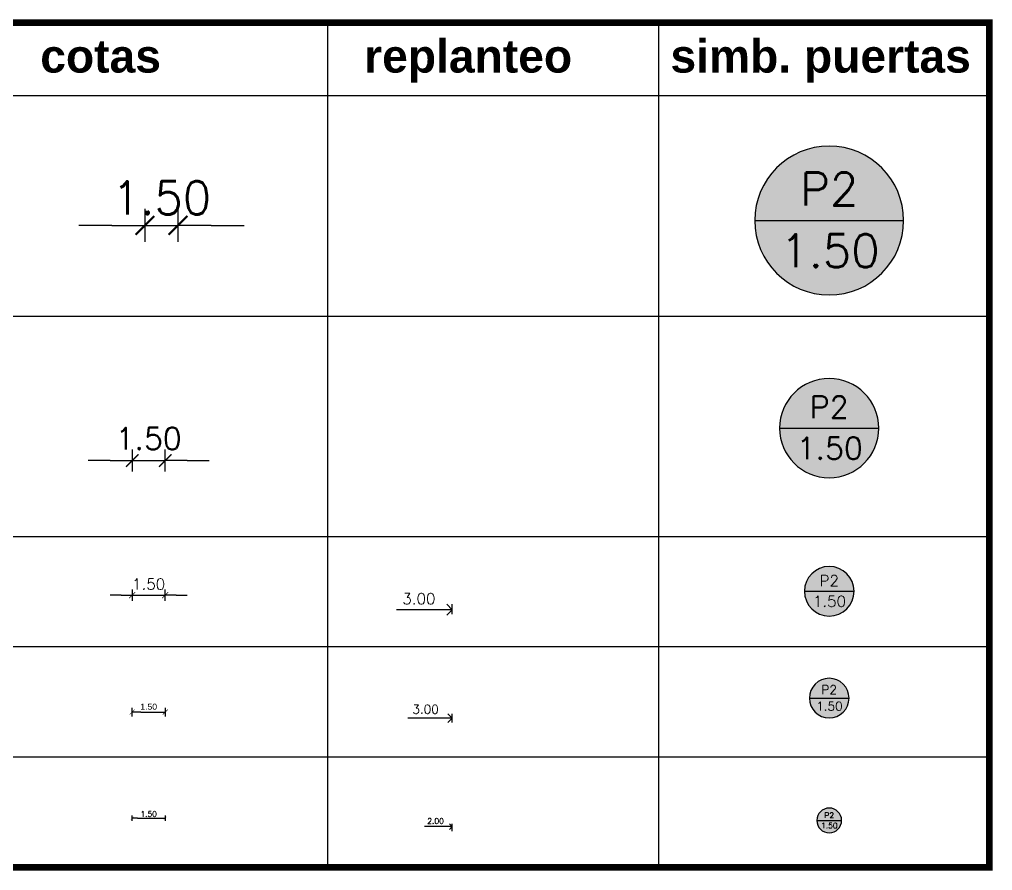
# Model space of a CAD drawing. Header units: metres. Extents: x 177 to 477, y -228 to -48.
# Drawn here: x 403.61 to 447.74, y -87.01 to -48.41 of the extents above; entities that cross this region are included whole.
import ezdxf
from ezdxf.enums import TextEntityAlignment as Align

# ---------------------------------------------------------------- set-up
doc = ezdxf.new("R2010")
doc.units = ezdxf.units.M
doc.linetypes.add('DASHED2', pattern=[0.375, 0.25, -0.125])
doc.layers.add('AUX', color=11, linetype='DASHED2', lineweight=0, plot=False)
doc.layers.add('COTAS-ACUMULADAS', color=1, linetype='Continuous')
doc.layers.add('LEYENDAS', color=160, linetype='Continuous')
doc.layers.add('H-BLANCO', color=7, linetype='Continuous', lineweight=0, true_color=0xffffff)
doc.styles.add('HELVETICA', font='')
doc.styles.get("Standard").update_dxf_attribs({"font": 'romans.shx'})
doc.styles.get('HELVETICA').set_extended_font_data('Helvetica')
doc.dimstyles.new('COTA_1-125', dxfattribs={"dimscale": 1.25, "dimtxt": 0.2, "dimasz": 0.2, "dimexe": 0, "dimexo": 0.7, "dimgap": 0.05, "dimtad": 1, "dimzin": 4, "dimdsep": 46, "dimtxsty": 'Standard', "dimblk": 'COTA_N', "dimcen": 2, "dimse1": 1, "dimse2": 1, "dimclrd": 256, "dimclre": 256, "dimclrt": 256, "dimadec": 0, "dimazin": 0, "dimtfac": 1, "dimtix": 1, "dimtmove": 2, "dimatfit": 3, "dimldrblk": 'COTA_N', "dimfxl": 0, "dimtolj": 1, "dimtzin": 0, "dimlwe": -1, "dimarcsym": 0})
doc.dimstyles.new('COTA_1-200', dxfattribs={"dimscale": 2, "dimtxt": 0.14, "dimasz": 0.2, "dimexe": 0, "dimexo": 0.7, "dimgap": 0.05, "dimtad": 1, "dimzin": 4, "dimdsep": 46, "dimtxsty": 'HELVETICA', "dimblk1": 'COTA_N', "dimblk2": 'COTA_N', "dimsah": 1, "dimcen": 2, "dimse1": 1, "dimse2": 1, "dimclrd": 256, "dimclre": 256, "dimclrt": 256, "dimadec": 0, "dimazin": 0, "dimtfac": 1, "dimtix": 1, "dimtmove": 2, "dimatfit": 3, "dimldrblk": 'COTA_N', "dimfxl": 0, "dimtolj": 1, "dimtzin": 0, "dimarcsym": 0})
doc.dimstyles.new('COTA_1-250', dxfattribs={"dimscale": 2.5, "dimtxt": 0.2, "dimasz": 0.2, "dimexe": 0, "dimexo": 0.7, "dimgap": 0.1, "dimtad": 1, "dimzin": 4, "dimdsep": 46, "dimtxsty": 'Standard', "dimblk1": 'COTA_N', "dimblk2": 'COTA_N', "dimsah": 1, "dimcen": 2, "dimse1": 1, "dimse2": 1, "dimclrd": 256, "dimclre": 256, "dimclrt": 256, "dimadec": 0, "dimazin": 0, "dimtfac": 1, "dimtix": 1, "dimtmove": 2, "dimatfit": 3, "dimldrblk": 'COTA_N', "dimfxl": 0, "dimtolj": 1, "dimtzin": 0, "dimarcsym": 0})
doc.dimstyles.new('COTA_1-500', dxfattribs={"dimscale": 5, "dimtxt": 0.2, "dimasz": 0.2, "dimexe": 0, "dimexo": 0.7, "dimgap": 0.1, "dimtad": 1, "dimzin": 4, "dimdsep": 46, "dimtxsty": 'Standard', "dimblk1": 'COTA_N', "dimblk2": 'COTA_N', "dimsah": 1, "dimcen": 2, "dimse1": 1, "dimse2": 1, "dimclrd": 256, "dimclre": 256, "dimclrt": 256, "dimadec": 0, "dimazin": 0, "dimtfac": 1, "dimtix": 1, "dimtmove": 2, "dimatfit": 3, "dimldrblk": 'COTA_N', "dimfxl": 0, "dimtolj": 1, "dimtzin": 0, "dimarcsym": 0})
doc.dimstyles.new('COTA_1-750', dxfattribs={"dimtxt": 1.5, "dimasz": 1.5, "dimexe": 0, "dimexo": 0.7, "dimgap": 0.5, "dimtad": 1, "dimzin": 4, "dimdsep": 46, "dimtxsty": 'Standard', "dimblk1": 'COTA_N', "dimblk2": 'COTA_N', "dimsah": 1, "dimcen": 2, "dimse1": 1, "dimse2": 1, "dimclrd": 256, "dimclre": 256, "dimclrt": 256, "dimadec": 0, "dimazin": 0, "dimtfac": 1, "dimtix": 1, "dimtmove": 2, "dimatfit": 3, "dimldrblk": 'COTA_N', "dimfxl": 0, "dimtolj": 1, "dimtzin": 0, "dimarcsym": 0})
doc.dimstyles.new('REP_1-125', dxfattribs={"dimscale": 1.25, "dimtxt": 0.2, "dimasz": 0.2, "dimexe": 0.1, "dimexo": 0, "dimgap": 0.1, "dimtad": 1, "dimjust": 2, "dimzin": 4, "dimdsep": 46, "dimtxsty": 'Standard', "dimblk1": 'NONE', "dimblk2": 'OPEN90', "dimsah": 1, "dimcen": 0.09, "dimse1": 1, "dimsd1": 1, "dimclrd": 256, "dimclrt": 256, "dimadec": 0, "dimazin": 0, "dimtfac": 1, "dimtofl": 0, "dimtmove": 2, "dimatfit": 0, "dimldrblk": 'OPEN90', "dimfxl": 1.25, "dimlwd": -1, "dimarcsym": 0})
doc.dimstyles.new('REP_1-200', dxfattribs={"dimscale": 2, "dimtxt": 0.2, "dimasz": 0.2, "dimexe": 0.1, "dimexo": 0, "dimgap": 0.1, "dimtad": 1, "dimjust": 2, "dimzin": 4, "dimdsep": 46, "dimtxsty": 'Standard', "dimblk1": 'NONE', "dimblk2": 'OPEN90', "dimsah": 1, "dimcen": 0.09, "dimse1": 1, "dimsd1": 1, "dimclrd": 256, "dimclrt": 256, "dimadec": 0, "dimazin": 0, "dimtfac": 1, "dimtofl": 0, "dimtmove": 2, "dimatfit": 0, "dimldrblk": 'OPEN90', "dimfxl": 1.25, "dimlwd": -1, "dimarcsym": 0})
doc.dimstyles.new('REP_1-250', dxfattribs={"dimscale": 2.5, "dimtxt": 0.2, "dimasz": 0.2, "dimexe": 0.1, "dimexo": 0, "dimgap": 0.1, "dimtad": 1, "dimjust": 2, "dimzin": 4, "dimdsep": 46, "dimtxsty": 'Standard', "dimblk1": 'NONE', "dimblk2": 'OPEN90', "dimsah": 1, "dimcen": 0.09, "dimse1": 1, "dimsd1": 1, "dimclrd": 256, "dimclrt": 256, "dimadec": 0, "dimazin": 0, "dimtfac": 1, "dimtofl": 0, "dimtmove": 2, "dimatfit": 0, "dimldrblk": 'OPEN90', "dimfxl": 1.25, "dimlwd": -1, "dimarcsym": 0})

# ---------------------------------------------------------------- blocks, each defined once
blk = doc.blocks.new('CARP-SIM')
at = {"layer": 'H-BLANCO'}
h = blk.add_hatch(color=256, dxfattribs=at)
h.dxf.hatch_style = 1
edge = h.paths.add_edge_path()
edge.add_arc((0, 0), 0.2243, 0, 360)
blk.add_line((0.2243, 0), (-0.2243, 0))
blk.add_circle((0, 0), 0.2243)
for tag, p in [('CARP', (0, 0.0948)), ('L-VANO', (-0.0023, -0.0911))]:
    blk.add_attdef(tag, text='', height=0.1).set_placement(p, align=Align.MIDDLE)
blk = doc.blocks.new('_Open90')
at = {"layer": 'COTAS-ACUMULADAS', "color": 0, "lineweight": -2}
for p, q in [((0, 0), (-1, 0)), ((-0.5, 0.5), (0, 0)), ((0, 0), (-0.5, -0.5))]:
    blk.add_line(p, q, dxfattribs=at)
blk = doc.blocks.new('*D477')
at = {"layer": 'Defpoints', "color": 0, "linetype": 'ByBlock', "ltscale": 0.5, "transparency": 16777216}
for p in [(423.234, -85.014), (421.234, -85.214), (423.234, -85.214)]:
    blk.add_point(p, dxfattribs=at)
at = {"layer": 'LEYENDAS', "linetype": 'ByBlock', "ltscale": 0.5, "transparency": 16777216}
blk.add_line((422.984, -85.014), (421.972, -85.014), dxfattribs=at)
at = {"layer": 'LEYENDAS', "color": 0, "linetype": 'ByBlock', "lineweight": -2, "ltscale": 0.5, "transparency": 16777216}
blk.add_line((423.234, -85.214), (423.234, -84.889), dxfattribs=at)
at = {"layer": 'LEYENDAS', "linetype": 'ByBlock', "ltscale": 0.5, "transparency": 16777216, "xscale": 0.25, "yscale": 0.25, "zscale": 0.25}
blk.add_blockref('_Open90', (423.234, -85.014), dxfattribs=at)
at = {"layer": 'LEYENDAS', "linetype": 'ByBlock', "ltscale": 0.5, "transparency": 16777216, "insert": (422.478, -84.764), "char_height": 0.25, "attachment_point": 5}
blk.add_mtext('2.00', dxfattribs=at)
blk = doc.blocks.new('_None')
blk = doc.blocks.new('*D478')
at = {"layer": 'Defpoints', "color": 0, "linetype": 'ByBlock', "ltscale": 0.5, "transparency": 16777216}
for p in [(420.234, -80.293), (423.234, -80.093), (423.234, -80.293)]:
    blk.add_point(p, dxfattribs=at)
at = {"layer": 'LEYENDAS', "linetype": 'ByBlock', "ltscale": 0.5, "transparency": 16777216}
blk.add_line((422.834, -80.093), (421.215, -80.093), dxfattribs=at)
at = {"layer": 'LEYENDAS', "color": 0, "linetype": 'ByBlock', "lineweight": -2, "ltscale": 0.5, "transparency": 16777216}
blk.add_line((423.234, -80.293), (423.234, -79.893), dxfattribs=at)
at = {"layer": 'LEYENDAS', "linetype": 'ByBlock', "ltscale": 0.5, "transparency": 16777216, "xscale": 0.4, "yscale": 0.4, "zscale": 0.4}
blk.add_blockref('_Open90', (423.234, -80.093), dxfattribs=at)
at = {"layer": 'LEYENDAS', "linetype": 'ByBlock', "ltscale": 0.5, "transparency": 16777216, "insert": (422.025, -79.693), "char_height": 0.4, "attachment_point": 5}
blk.add_mtext('3.00', dxfattribs=at)
blk = doc.blocks.new('*D479')
at = {"layer": 'Defpoints', "color": 0, "linetype": 'ByBlock', "ltscale": 0.5, "transparency": 16777216}
for p in [(420.234, -75.379), (423.234, -75.179), (423.234, -75.379)]:
    blk.add_point(p, dxfattribs=at)
at = {"layer": 'LEYENDAS', "color": 0, "linetype": 'ByBlock', "lineweight": -2, "ltscale": 0.5, "transparency": 16777216}
blk.add_line((423.234, -75.379), (423.234, -74.929), dxfattribs=at)
at = {"layer": 'LEYENDAS', "linetype": 'ByBlock', "ltscale": 0.5, "transparency": 16777216}
blk.add_line((422.734, -75.179), (420.71, -75.179), dxfattribs=at)
at = {"layer": 'LEYENDAS', "linetype": 'ByBlock', "ltscale": 0.5, "transparency": 16777216, "xscale": 0.5, "yscale": 0.5, "zscale": 0.5}
blk.add_blockref('_Open90', (423.234, -75.179), dxfattribs=at)
at = {"layer": 'LEYENDAS', "linetype": 'ByBlock', "ltscale": 0.5, "transparency": 16777216, "insert": (421.722, -74.679), "char_height": 0.5, "attachment_point": 5}
blk.add_mtext('3.00', dxfattribs=at)
blk = doc.blocks.new('COTA_N')
for p, q in [((0, 0.5), (0, -0.5)), ((-1, 0), (0, 0))]:
    blk.add_line(p, q)
at = {"const_width": 0.065}
blk.add_lwpolyline([(0.141, 0.141), (0.283, 0.283), (0, 0), (-0.141, -0.141), (-0.283, -0.283)], dxfattribs=at)
blk = doc.blocks.new('*D491')
at = {"layer": 'Defpoints', "color": 0, "linetype": 'ByBlock', "ltscale": 0.5, "transparency": 16777216}
for p in [(410.219, -84.63), (408.719, -84.83), (410.219, -84.83)]:
    blk.add_point(p, dxfattribs=at)
at = {"layer": 'LEYENDAS', "linetype": 'Continuous', "lineweight": -2, "ltscale": 0.5, "transparency": 16777216}
blk.add_line((408.969, -84.63), (409.969, -84.63), dxfattribs=at)
at = {"layer": 'LEYENDAS', "linetype": 'ByBlock', "lineweight": -2, "ltscale": 0.5, "transparency": 16777216, "xscale": 0.25, "yscale": 0.25, "zscale": 0.25, "rotation": 180}
blk.add_blockref('COTA_N', (408.719, -84.63), dxfattribs=at)
at = {"layer": 'LEYENDAS', "linetype": 'ByBlock', "lineweight": -2, "ltscale": 0.5, "transparency": 16777216, "xscale": 0.25, "yscale": 0.25, "zscale": 0.25}
blk.add_blockref('COTA_N', (410.219, -84.63), dxfattribs=at)
at = {"layer": 'LEYENDAS', "linetype": 'ByBlock', "ltscale": 0.5, "transparency": 16777216, "insert": (409.469, -84.442), "char_height": 0.25, "attachment_point": 5}
blk.add_mtext('\\A1;1.50', dxfattribs=at)
blk = doc.blocks.new('*D492')
at = {"layer": 'Defpoints', "color": 0, "linetype": 'ByBlock', "ltscale": 0.5, "transparency": 16777216}
for p in [(410.219, -79.821), (408.719, -80.021), (410.219, -80.021)]:
    blk.add_point(p, dxfattribs=at)
at = {"layer": 'LEYENDAS', "linetype": 'ByBlock', "lineweight": -2, "ltscale": 0.5, "transparency": 16777216}
blk.add_line((409.119, -79.821), (409.819, -79.821), dxfattribs=at)
at = {"layer": 'LEYENDAS', "linetype": 'ByBlock', "lineweight": -2, "ltscale": 0.5, "transparency": 16777216, "xscale": 0.4, "yscale": 0.4, "zscale": 0.4, "rotation": 180}
blk.add_blockref('COTA_N', (408.719, -79.821), dxfattribs=at)
at = {"layer": 'LEYENDAS', "linetype": 'ByBlock', "lineweight": -2, "ltscale": 0.5, "transparency": 16777216, "xscale": 0.4, "yscale": 0.4, "zscale": 0.4}
blk.add_blockref('COTA_N', (410.219, -79.821), dxfattribs=at)
at = {"layer": 'LEYENDAS', "linetype": 'ByBlock', "ltscale": 0.5, "transparency": 16777216, "insert": (409.469, -79.577), "char_height": 0.28, "attachment_point": 5, "style": 'HELVETICA'}
blk.add_mtext('\\A1;1.50', dxfattribs=at)
blk = doc.blocks.new('*D493')
at = {"layer": 'Defpoints', "color": 0, "linetype": 'ByBlock', "ltscale": 0.5, "transparency": 16777216}
for p in [(410.219, -74.518), (408.719, -74.718), (410.219, -74.718)]:
    blk.add_point(p, dxfattribs=at)
at = {"layer": 'LEYENDAS', "linetype": 'ByBlock', "lineweight": -2, "ltscale": 0.5, "transparency": 16777216}
for p, q in [((408.219, -74.518), (407.719, -74.518)), ((408.719, -74.518), (410.219, -74.518)), ((410.719, -74.518), (411.219, -74.518))]:
    blk.add_line(p, q, dxfattribs=at)
at = {"layer": 'LEYENDAS', "linetype": 'ByBlock', "lineweight": -2, "ltscale": 0.5, "transparency": 16777216, "xscale": 0.5, "yscale": 0.5, "zscale": 0.5}
blk.add_blockref('COTA_N', (408.719, -74.518), dxfattribs=at)
at = {"layer": 'LEYENDAS', "linetype": 'ByBlock', "lineweight": -2, "ltscale": 0.5, "transparency": 16777216, "xscale": 0.5, "yscale": 0.5, "zscale": 0.5, "rotation": 180}
blk.add_blockref('COTA_N', (410.219, -74.518), dxfattribs=at)
at = {"layer": 'LEYENDAS', "linetype": 'ByBlock', "ltscale": 0.5, "transparency": 16777216, "insert": (409.469, -74.018), "char_height": 0.5, "attachment_point": 5}
blk.add_mtext('\\A1;1.50', dxfattribs=at)
blk = doc.blocks.new('*D494')
at = {"layer": 'Defpoints', "color": 0, "linetype": 'ByBlock', "ltscale": 0.5, "transparency": 16777216}
for p in [(408.719, -68.664), (410.219, -68.414), (410.219, -68.664)]:
    blk.add_point(p, dxfattribs=at)
at = {"layer": 'LEYENDAS', "linetype": 'ByBlock', "lineweight": -2, "ltscale": 0.5, "transparency": 16777216}
for p, q in [((407.719, -68.414), (406.719, -68.414)), ((408.719, -68.414), (410.219, -68.414)), ((411.219, -68.414), (412.219, -68.414))]:
    blk.add_line(p, q, dxfattribs=at)
blk.add_blockref('COTA_N', (408.719, -68.414), dxfattribs=at)
at = {"layer": 'LEYENDAS', "linetype": 'ByBlock', "lineweight": -2, "ltscale": 0.5, "transparency": 16777216, "rotation": 180}
blk.add_blockref('COTA_N', (410.219, -68.414), dxfattribs=at)
at = {"layer": 'LEYENDAS', "linetype": 'ByBlock', "ltscale": 0.5, "transparency": 16777216, "insert": (409.469, -67.414), "char_height": 1, "attachment_point": 5}
blk.add_mtext('\\A1;1.50', dxfattribs=at)
blk = doc.blocks.new('*D495')
at = {"layer": 'Defpoints', "color": 0, "transparency": 16777216}
for p in [(410.801, -57.746), (409.301, -58.121), (410.801, -58.496)]:
    blk.add_point(p, dxfattribs=at)
at = {"layer": 'LEYENDAS', "lineweight": -2, "transparency": 16777216}
for p, q in [((407.801, -57.746), (406.301, -57.746)), ((409.301, -57.746), (410.801, -57.746)), ((412.301, -57.746), (413.801, -57.746))]:
    blk.add_line(p, q, dxfattribs=at)
at = {"layer": 'LEYENDAS', "lineweight": -2, "transparency": 16777216, "xscale": 1.5, "yscale": 1.5, "zscale": 1.5}
blk.add_blockref('COTA_N', (409.301, -57.746), dxfattribs=at)
at = {"layer": 'LEYENDAS', "lineweight": -2, "transparency": 16777216, "xscale": 1.5, "yscale": 1.5, "zscale": 1.5, "rotation": 180}
blk.add_blockref('COTA_N', (410.801, -57.746), dxfattribs=at)
at = {"layer": 'LEYENDAS', "transparency": 16777216, "insert": (410.051, -56.496), "char_height": 1.5, "attachment_point": 5}
blk.add_mtext('\\A1;1.50', dxfattribs=at)

msp = doc.modelspace()

# ---------------------------------------------------------------- linework, layer by layer
at = {"layer": 'AUX', "ltscale": 5, "const_width": 0.3}
msp.add_lwpolyline([(368.5854958, -48.5568614), (447.5854958, -48.5568614), (447.5854958, -86.8568614), (368.5854958, -86.8568614)], close=True, dxfattribs=at)
at = {"layer": 'LEYENDAS'}
for p, q in [((417.5854958, -48.5568614), (417.5854958, -86.8568614)), ((432.5854958, -48.5568614), (432.5854958, -86.8568614)), ((368.5854958, -51.8568614), (447.5854958, -51.8568614)), ((368.5854958, -61.8568614), (447.5854958, -61.8568614)), ((368.5854958, -71.8568614), (447.5854958, -71.8568614)), ((447.5854958, -76.8568614), (368.5854958, -76.8568614)), ((368.5854958, -81.8568614), (447.5854958, -81.8568614))]:
    msp.add_line(p, q, dxfattribs=at)

# ---------------------------------------------------------------- block references
at = {"layer": 'LEYENDAS', "linetype": 'ByBlock', "ltscale": 0.5}
ref = msp.add_blockref('CARP-SIM', (440.329356, -57.5275021), dxfattribs=dict(at, xscale=-15.04958424113192, yscale=15.04958424113102, zscale=15.04958424113061))
ref.add_attrib('L-VANO', '1.50', dxfattribs={"layer": '0', "height": 1.5}).set_placement((440.3640043, -58.8987859), align=Align.MIDDLE)
ref.add_attrib('CARP', 'P2', dxfattribs={"layer": '0', "height": 1.5}).set_placement((440.329356, -56.1013671), align=Align.MIDDLE)
ref = msp.add_blockref('CARP-SIM', (440.329356, -66.9405071), dxfattribs=dict(at, xscale=-10.03305616075284, yscale=10.03305616075278, zscale=10.03305616075243))
ref.add_attrib('L-VANO', '1.50', dxfattribs={"layer": '0', "height": 1}).set_placement((440.3524549, -67.8546963), align=Align.MIDDLE)
ref.add_attrib('CARP', 'P2', dxfattribs={"layer": '0', "height": 1}).set_placement((440.329356, -65.9897505), align=Align.MIDDLE)
ref = msp.add_blockref('CARP-SIM', (440.329356, -74.3398815), dxfattribs=dict(at, xscale=-5.016528080376361, yscale=5.016528080376361, zscale=5.016528080376216))
ref.add_attrib('L-VANO', '1.50', dxfattribs={"layer": '0', "height": 0.5}).set_placement((440.3409055, -74.7969761), align=Align.MIDDLE)
ref.add_attrib('CARP', 'P2', dxfattribs={"layer": '0', "height": 0.5}).set_placement((440.329356, -73.8645031), align=Align.MIDDLE)
ref = msp.add_blockref('CARP-SIM', (440.329356, -79.1870096), dxfattribs=dict(at, xscale=-4.013222464301521, yscale=4.013222464301464, zscale=4.013222464301328))
ref.add_attrib('L-VANO', '1.50', dxfattribs={"layer": '0', "height": 0.4}).set_placement((440.3385956, -79.5526852), align=Align.MIDDLE)
ref.add_attrib('CARP', 'P2', dxfattribs={"layer": '0', "height": 0.4}).set_placement((440.329356, -78.8067069), align=Align.MIDDLE)
ref = msp.add_blockref('CARP-SIM', (440.329356, -84.7365374), dxfattribs=dict(at, xscale=-2.508264040188465, yscale=2.508264040188521, zscale=2.508264040188425))
ref.add_attrib('L-VANO', '1.50', dxfattribs={"layer": '0', "height": 0.25}).set_placement((440.3351308, -84.9650847), align=Align.MIDDLE)
ref.add_attrib('CARP', 'P2', dxfattribs={"layer": '0', "height": 0.25}).set_placement((440.329356, -84.4988482), align=Align.MIDDLE)

# ---------------------------------------------------------------- texts
at = {"layer": 'LEYENDAS', "linetype": 'ByBlock', "ltscale": 0.5, "char_height": 1.5, "attachment_point": 1}
for s, insert, width in [('{\\fArial|b1|i0|c0|p34;cotas}', (404.5521706, -49.316897), 6.891915648), ('{\\fArial|b1|i0|c0|p34; replanteo}', (418.6586334, -49.316897), 26.273457167), ('{\\fArial|b1|i0|c0|p34;simb. puertas}', (433.1294077, -49.316897), 26.273457167)]:
    msp.add_mtext(s, dxfattribs=dict(at, insert=insert, width=width))

# ---------------------------------------------------------------- dimensions: what is measured, and where the dimension line sits
at = {"layer": 'LEYENDAS'}
dim = msp.add_linear_dim(base=(410.8009375, -57.7455672), p1=(409.3009375, -58.1205672), p2=(410.8009375, -58.4955672), dimstyle='COTA_1-750', dxfattribs=at)
dim.commit()
dim.dimension.update_dxf_attribs({"geometry": '*D495', "text_midpoint": (410.0509375, -56.4955672)})
at = {"layer": 'LEYENDAS', "linetype": 'ByBlock', "ltscale": 0.5}
for base, p1, p2, dimstyle, picture, middle in [((410.2190824, -68.4142205), (408.7190824, -68.6642205), (410.2190824, -68.6642205), 'COTA_1-500', '*D494', (409.4690824, -67.4142205)), ((410.2190824, -74.5175844), (408.7190824, -74.7175844), (410.2190824, -74.7175844), 'COTA_1-250', '*D493', (409.4690824, -74.0175844)), ((423.2342887, -75.1788373), (420.2342887, -75.3788373), (423.2342887, -75.3788373), 'REP_1-250', '*D479', (421.7223839, -74.6788373)), ((410.2190824, -79.8206588), (408.7190824, -80.0206588), (410.2190824, -80.0206588), 'COTA_1-200', '*D492', (409.4690824, -79.5769419)), ((423.2342887, -80.0932361), (420.2342887, -80.2932361), (423.2342887, -80.2932361), 'REP_1-200', '*D478', (422.0247649, -79.6932361)), ((410.2190824, -84.6299817), (408.7190824, -84.8299817), (410.2190824, -84.8299817), 'COTA_1-125', '*D491', (409.4690824, -84.4424817)), ((423.2342887, -85.013592), (421.2342887, -85.213592), (423.2342887, -85.213592), 'REP_1-125', '*D477', (422.4783363, -84.763592))]:
    dim = msp.add_linear_dim(base=base, p1=p1, p2=p2, dimstyle=dimstyle, dxfattribs=at)
    dim.commit()
    dim.dimension.update_dxf_attribs({"geometry": picture, "text_midpoint": middle})

doc.saveas('drawing.dxf')
